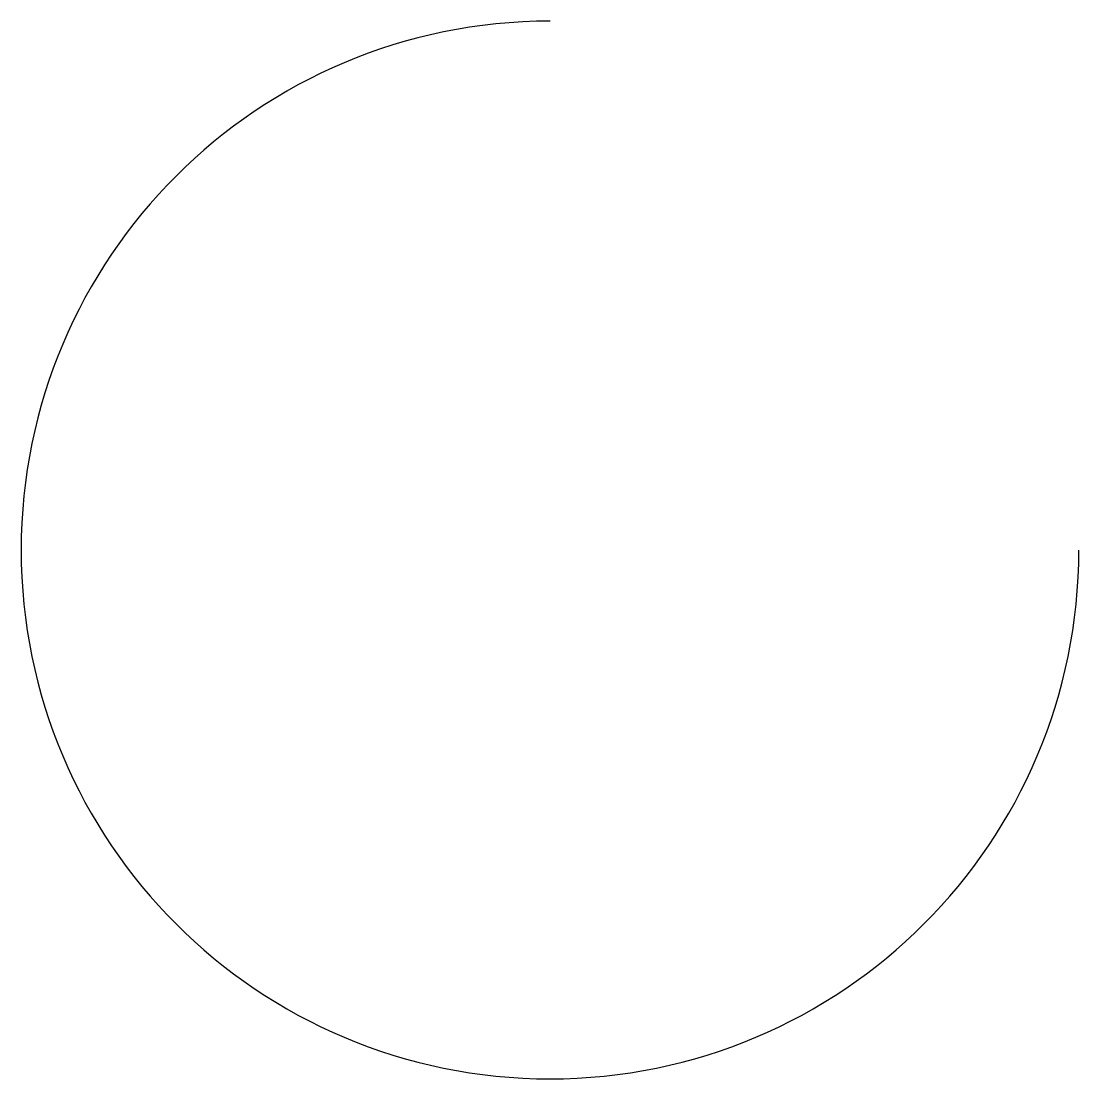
# Model space of a CAD drawing. Units: millimetres at full size, sheet at 1:100. Extents: x -9429 to 2816, y -9612 to 2633.
import ezdxf

# ---------------------------------------------------------------- set-up
doc = ezdxf.new("R2010")
doc.units = ezdxf.units.MM
doc.header["$LTSCALE"] = 100
doc.layers.add('0-0', color=7, linetype='Continuous')

msp = doc.modelspace()

# ---------------------------------------------------------------- linework, layer by layer
at = {"layer": '0-0'}
msp.add_arc((-3306.1, -3489.8), 6122.4, 90, 0, dxfattribs=at)

doc.saveas('drawing.dxf')
